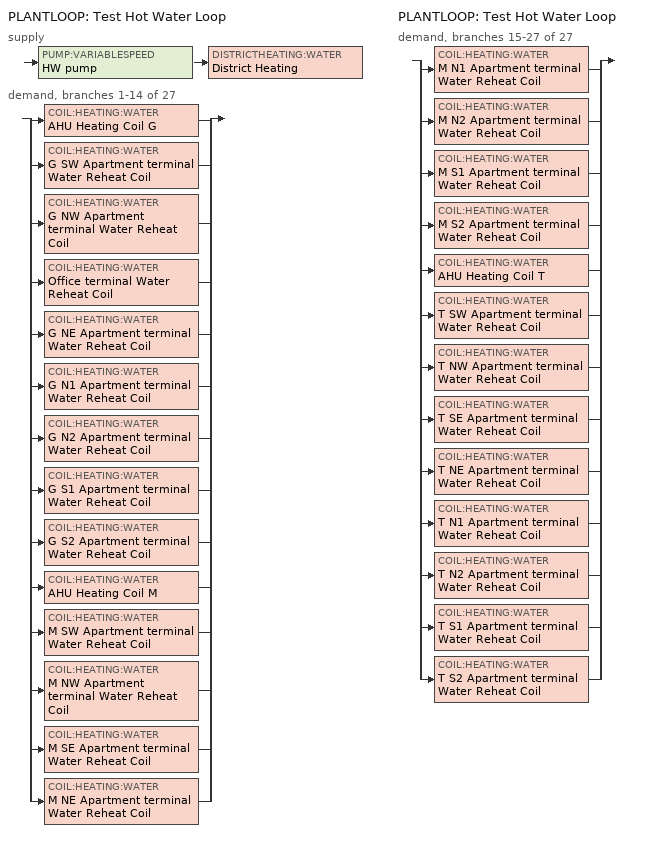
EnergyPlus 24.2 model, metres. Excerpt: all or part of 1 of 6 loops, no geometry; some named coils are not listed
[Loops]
PLANTLOOP 'Test Hot Water Loop'
 supply: PUMP:VARIABLESPEED 'HW pump' > DISTRICTHEATING:WATER 'District Heating'
 demand, branches 1-14 of 27: split
  | COIL:HEATING:WATER 'AHU Heating Coil G'
  | COIL:HEATING:WATER 'G SW Apartment terminal Water Reheat Coil'
  | COIL:HEATING:WATER 'G NW Apartment terminal Water Reheat Coil'
  | COIL:HEATING:WATER 'Office terminal Water Reheat Coil'
  | COIL:HEATING:WATER 'G NE Apartment terminal Water Reheat Coil'
  | COIL:HEATING:WATER 'G N1 Apartment terminal Water Reheat Coil'
  | COIL:HEATING:WATER 'G N2 Apartment terminal Water Reheat Coil'
  | COIL:HEATING:WATER 'G S1 Apartment terminal Water Reheat Coil'
  | COIL:HEATING:WATER 'G S2 Apartment terminal Water Reheat Coil'
  | COIL:HEATING:WATER 'AHU Heating Coil M'
  | COIL:HEATING:WATER 'M SW Apartment terminal Water Reheat Coil'
  | COIL:HEATING:WATER 'M NW Apartment terminal Water Reheat Coil'
  | COIL:HEATING:WATER 'M SE Apartment terminal Water Reheat Coil'
  | COIL:HEATING:WATER 'M NE Apartment terminal Water Reheat Coil'
PLANTLOOP 'Test Hot Water Loop'
 demand, branches 15-27 of 27: split
  | COIL:HEATING:WATER 'M N1 Apartment terminal Water Reheat Coil'
  | COIL:HEATING:WATER 'M N2 Apartment terminal Water Reheat Coil'
  | COIL:HEATING:WATER 'M S1 Apartment terminal Water Reheat Coil'
  | COIL:HEATING:WATER 'M S2 Apartment terminal Water Reheat Coil'
  | COIL:HEATING:WATER 'AHU Heating Coil T'
  | COIL:HEATING:WATER 'T SW Apartment terminal Water Reheat Coil'
  | COIL:HEATING:WATER 'T NW Apartment terminal Water Reheat Coil'
  | COIL:HEATING:WATER 'T SE Apartment terminal Water Reheat Coil'
  | COIL:HEATING:WATER 'T NE Apartment terminal Water Reheat Coil'
  | COIL:HEATING:WATER 'T N1 Apartment terminal Water Reheat Coil'
  | COIL:HEATING:WATER 'T N2 Apartment terminal Water Reheat Coil'
  | COIL:HEATING:WATER 'T S1 Apartment terminal Water Reheat Coil'
  | COIL:HEATING:WATER 'T S2 Apartment terminal Water Reheat Coil'
[SIZING:PLANT]
Test Hot Water Loop: Loop Type=Heating; Design Loop Exit Temperature=50; Loop Design Temperature Difference=50; Sizing Option=NonCoincident; Zone Timesteps in Averaging Window=1; Coincident Sizing Factor Mode=None
[COIL:HEATING:WATER] Availability Schedule=Always On Discrete hvac_library; UFactor Times Area Value=Autosize; Maximum Water Flow Rate=Autosize; Performance Input Method=UFactorTimesAreaAndDesignWaterFlowRate; Rated Capacity=Autosize; Rated Inlet Water Temperature=60; Rated Inlet Air Temperature=16.6; Rated Outlet Water Temperature=40; Rated Outlet Air Temperature=32.2; Rated Ratio for Air and Water Convection=0.5; Design Water Temperature Difference=20
G SW Apartment terminal Water Reheat Coil; G NW Apartment terminal Water Reheat Coil; Office terminal Water Reheat Coil; G NE Apartment terminal Water Reheat Coil; G N1 Apartment terminal Water Reheat Coil; G N2 Apartment terminal Water Reheat Coil; G S1 Apartment terminal Water Reheat Coil; G S2 Apartment terminal Water Reheat Coil; M SW Apartment terminal Water Reheat Coil; M NW Apartment terminal Water Reheat Coil; M SE Apartment terminal Water Reheat Coil; M NE Apartment terminal Water Reheat Coil; M N1 Apartment terminal Water Reheat Coil; M N2 Apartment terminal Water Reheat Coil; M S1 Apartment terminal Water Reheat Coil; M S2 Apartment terminal Water Reheat Coil; T SW Apartment terminal Water Reheat Coil; T NW Apartment terminal Water Reheat Coil; T SE Apartment terminal Water Reheat Coil; T NE Apartment terminal Water Reheat Coil; T N1 Apartment terminal Water Reheat Coil; T N2 Apartment terminal Water Reheat Coil; T S1 Apartment terminal Water Reheat Coil; T S2 Apartment terminal Water Reheat Coil
[PUMP:VARIABLESPEED]
HW pump: Design Maximum Flow Rate=Autosize; Design Pump Head=179352; Design Power Consumption=Autosize; Motor Efficiency=0.9; Fraction of Motor Inefficiencies to Fluid Stream=0; Coefficient 1 of the Part Load Performance Curve=0.103; Coefficient 2 of the Part Load Performance Curve=-0.04; Coefficient 3 of the Part Load Performance Curve=0.767; Coefficient 4 of the Part Load Performance Curve=0.1679; Design Minimum Flow Rate=0; Pump Control Type=Intermittent; Skin Loss Radiative Fraction=0.5; Design Power Sizing Method=PowerPerFlowPerPressure; Design Electric Power per Unit Flow Rate=348701.1; Design Shaft Power per Unit Flow Rate per Unit Head=1.28205; Design Minimum Flow Rate Fraction=0; EndUse Subcategory=General
[DISTRICTHEATING:WATER]
District Heating: Nominal Capacity=Autosize
[PLANTLOOP]
Test Hot Water Loop: Fluid Type=Water; Plant Equipment Operation Scheme=Test Hot Water Loop Operation Schemes; Maximum Loop Temperature=100; Minimum Loop Temperature=0; Maximum Loop Flow Rate=Autosize; Minimum Loop Flow Rate=0; Plant Loop Volume=Autocalculate; Load Distribution Scheme=Optimal; Plant Loop Demand Calculation Scheme=SingleSetpoint; Common Pipe Simulation=None; Pressure Simulation Type=None; Loop Circulation Time=2
[PLANTEQUIPMENTLIST]
Test Hot Water Loop Equipment List: District Heating
[PLANTEQUIPMENTOPERATION:HEATINGLOAD]
Test Hot Water Loop Heating Operation Scheme: Load Range 1 Lower Limit=0; Load Range 1 Upper Limit=1000000000; Range 1 Equipment List=Test Hot Water Loop Equipment List
[PLANTEQUIPMENTOPERATIONSCHEMES]
Test Hot Water Loop Operation Schemes: Control Scheme 1=Test Hot Water Loop Heating Operation Scheme; Control Scheme 1 Schedule=Always On Discrete
[SETPOINTMANAGER:SCHEDULED]
Hot Water Temperature: Control Variable=Temperature; Schedule=Hot Water Temperature; Setpoint Node or NodeList=Test Hot Water Loop Supply Outlet
[SCHEDULE:DAY:INTERVAL]
Hot Water Temperature Day Schedule: No, 24:00, 60
[SCHEDULE:WEEK:DAILY]
Hot Water Temperature Week Schedule: Hot Water Temperature Day Schedule, Hot Water Temperature Day Schedule, Hot Water Temperature Day Schedule, Hot Water Temperature Day Schedule, Hot Water Temperature Day Schedule, Hot Water Temperature Day Schedule, Hot Water Temperature Day Schedule, Hot Water Temperature Day Schedule, Hot Water Temperature Day Schedule, Hot Water Temperature Day Schedule, Hot Water Temperature Day Schedule, Hot Water Temperature Day Schedule
[SCHEDULE:YEAR]
Hot Water Temperature: Hot Water Temperature Week Schedule, 1, 1, 12, 31
[SCHEDULE:COMPACT]
Always On Discrete; Always On Discrete hvac_library: Through: 12/31, For: AllDays, Until: 24:00, 1
